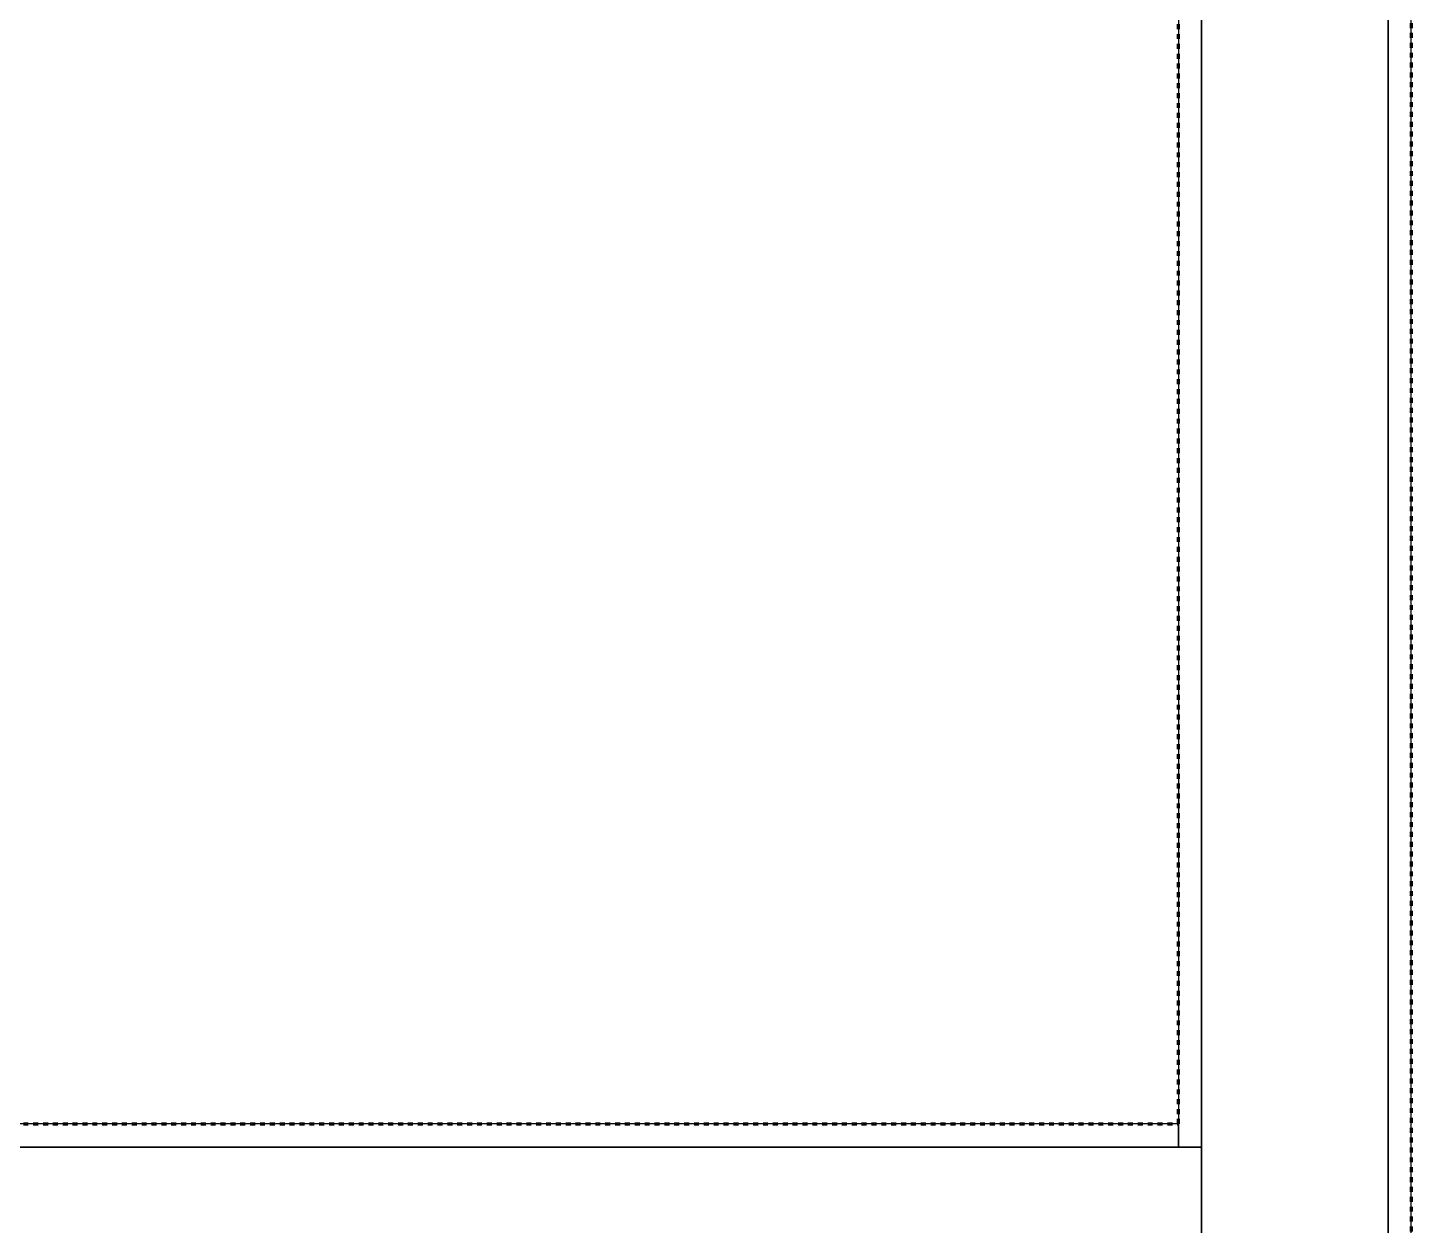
# Model space of a CAD drawing. Header units: millimetres. Extents: x -5300 to 98858, y -5196 to 93886.
# Drawn here: x 26594 to 27485, y 49410 to 50181 of the extents above; entities that cross this region are included whole.
import ezdxf

# ---------------------------------------------------------------- set-up
doc = ezdxf.new("R2010")
doc.units = ezdxf.units.MM
doc.linetypes.add('Штрих', pattern=[6.35, 3.175, -3.175])
doc.linetypes.add('Штрих_2_', pattern=[6.35, 3.175, -3.175])
for name, color, linetype, lineweight, true_color in [('_Разделитель помещений_', 4, 'Штрих', 70, 0x00ffff), ('Обобщенные модели', 7, 'Continuous', 18, 0x7f7f7f), ('Стены', 7, 'Continuous', 18, 0x7f7f7f), ('Стены разрез', 7, 'Continuous', 50, 0x7f7f7f)]:
    doc.layers.add(name, color=color, linetype=linetype, lineweight=lineweight, true_color=true_color)

# ---------------------------------------------------------------- blocks, each defined once
blk = doc.blocks.new('СТВ_Перегородка_Кирпич 163996 - СТВ_Перегородка_Кирпич 2-247313-Подвал')
at = {"layer": 'Стены', "color": 254, "true_color": 0xd4d4d4}
blk.add_line((27350, 46650), (27350, 52500), dxfattribs=at)
blk = doc.blocks.new('СТВ_Перегородка_Кирпич 163996 - СТВ_Перегородка_Кирпич 163996-247310-Подвал')
at = {"layer": 'Стены', "color": 254, "true_color": 0xd4d4d4}
for p, q in [((27335, 49460), (27335, 49460)), ((27350, 49460), (27350, 49460))]:
    blk.add_line(p, q, dxfattribs=at)
at = {"layer": 'Стены разрез', "color": 254, "lineweight": 25, "true_color": 0xd4d4d4}
for p, q in [((27350, 52350), (27350, 46650)), ((27470, 46650), (27470, 52350)), ((27335, 52330), (27335, 49460)), ((27350, 49460), (27350, 52330)), ((27470, 52330), (27470, 46665)), ((27485, 46665), (27485, 52330)), ((27335, 49460), (27350, 49460))]:
    blk.add_line(p, q, dxfattribs=at)
blk.add_blockref('СТВ_Перегородка_Кирпич 163996 - СТВ_Перегородка_Кирпич 2-247313-Подвал', (0, 0))
blk = doc.blocks.new('СТВ_Перегородка_Кирпич 170577 - СТВ_Перегородка_Кирпич 170577-247581-Подвал')
at = {"layer": 'Стены', "color": 254, "true_color": 0xd4d4d4}
for p, q in [((27335, 49475), (27335, 49475)), ((27335, 49460), (27335, 49460)), ((27350, 49460), (27350, 49460))]:
    blk.add_line(p, q, dxfattribs=at)
at = {"layer": 'Стены разрез', "color": 254, "lineweight": 25, "true_color": 0xd4d4d4}
for p, q in [((27335, 49475), (24680, 49475)), ((27335, 49460), (27335, 49475)), ((27350, 49460), (24660, 49460)), ((24680, 49460), (27335, 49460)), ((27350, 49340), (27350, 49460))]:
    blk.add_line(p, q, dxfattribs=at)
blk = doc.blocks.new('ПОТ-1_3_1 244299 - ПОТ-1_3_1 244299-249922-Подвал')
at = {"layer": 'Обобщенные модели', "color": 254, "true_color": 0xd4d4d4}
for p, q in [((27335, 49475), (27335, 52330)), ((27335, 52330), (27335, 49475)), ((24680, 49475), (27335, 49475)), ((27335, 49475), (24680, 49475)), ((27335, 49475), (27335, 49475))]:
    blk.add_line(p, q, dxfattribs=at)

msp = doc.modelspace()

# ---------------------------------------------------------------- linework, layer by layer
at = {"layer": '_Разделитель помещений_', "color": 131, "linetype": 'Штрих_2_', "true_color": 0xaaffff}
for p, q in [((27335, 49475), (27335, 52330)), ((27485, 52330), (27485, 46665)), ((24680, 49475), (27335, 49475))]:
    msp.add_line(p, q, dxfattribs=at)

# ---------------------------------------------------------------- block references
at = {"layer": 'Обобщенные модели', "color": 254, "true_color": 0xd4d4d4}
msp.add_blockref('ПОТ-1_3_1 244299 - ПОТ-1_3_1 244299-249922-Подвал', (0, 0), dxfattribs=at)
at = {"layer": 'Стены', "color": 254, "true_color": 0xd4d4d4}
for name in ['СТВ_Перегородка_Кирпич 163996 - СТВ_Перегородка_Кирпич 163996-247310-Подвал', 'СТВ_Перегородка_Кирпич 170577 - СТВ_Перегородка_Кирпич 170577-247581-Подвал']:
    msp.add_blockref(name, (0, 0), dxfattribs=at)

doc.saveas('drawing.dxf')
